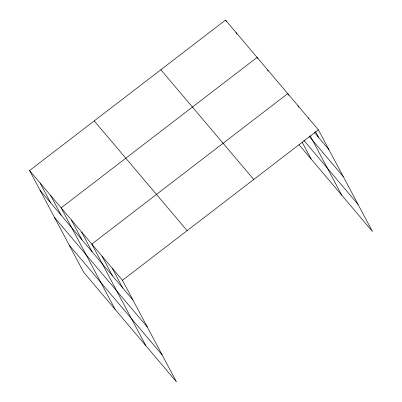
<?xml version="1.0" encoding="UTF-8"?>
<svg xmlns="http://www.w3.org/2000/svg" width="402" height="402" viewBox="0 0 402 402"><rect width="100%" height="100%" fill="white"/><g stroke="black" fill="none" stroke-linecap="round" stroke-linejoin="round"><path stroke-width="0.6" d="M29.567 170.543L122.459 280.284L176.488 381.9L83.596 272.159L29.567 170.543L225.512 20.1L318.404 129.841L372.433 231.457L298.977 144.675M122.459 280.284L318.404 129.841M314.394 132.474L328.936 149.655M309.098 136.258L343.293 176.649M303.847 140.388L358.081 204.462M160.85 69.747L253.742 179.488M94.229 120.896L187.121 230.637M40.105 190.357L132.997 300.098M54.456 217.351L147.348 327.092M69.245 245.165L162.137 354.906M308.183 117.771L308.771 118.871M315.5 131.529L318.721 137.584M297.967 105.696L298.842 107.349M288.626 95.279L287.747 93.626L91.807 244.069L145.836 345.685M310.103 135.67L341.78 195.241M267.606 70.033L268.189 71.134M257.677 58.511L257.094 57.411L61.149 207.854L115.183 309.47M302.118 142.092L311.123 159.026M236.039 32.537L236.914 34.19M225.512 20.1L226.386 21.753M112.243 268.214L122.776 288.028M102.023 256.139L112.56 275.953M81.586 231.999L92.123 251.813M71.37 219.924L81.902 239.743M50.622 195.417L61.159 215.231M40.094 182.98L50.632 202.794"/></g></svg>
